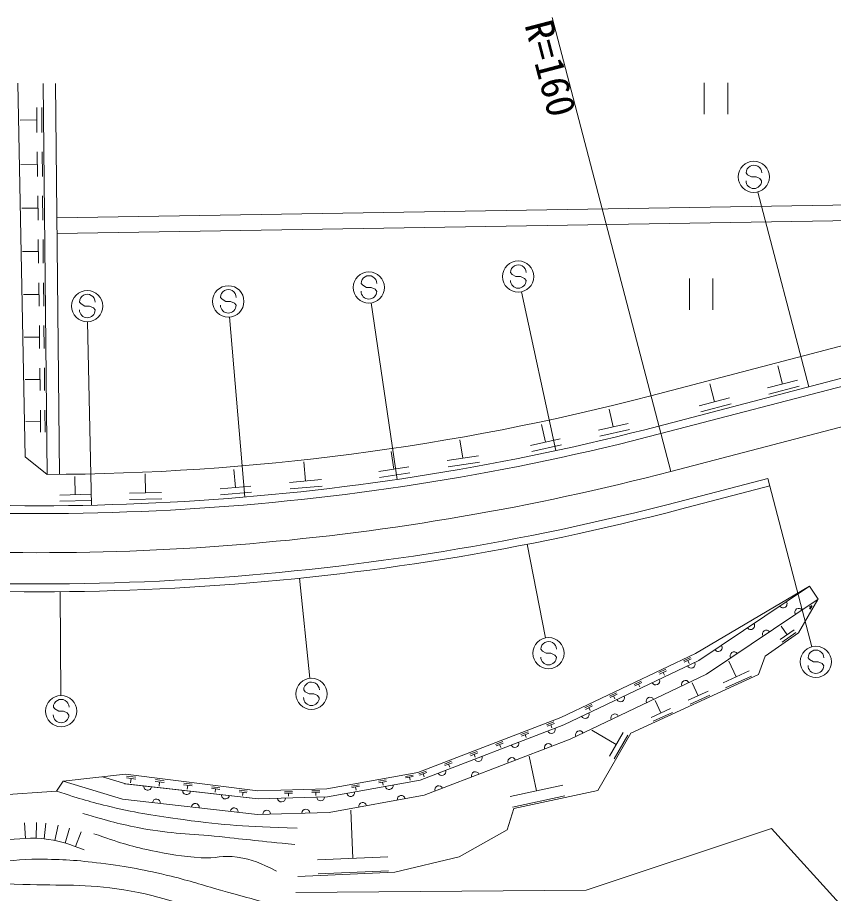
# Model space of a CAD drawing. Units: millimetres on the paper. Extents: x 40 to 680, y 20 to 380.
# Drawn here: x 280.9 to 333, y 268.1 to 324.2 of the extents above; entities that cross this region are included whole.
import ezdxf
from ezdxf.enums import TextEntityAlignment as Align

# ---------------------------------------------------------------- set-up
doc = ezdxf.new("R2010")
doc.units = ezdxf.units.MM
doc.layers.add('M-BGD', color=7, linetype='Continuous', lineweight=18)
doc.styles.add('ＭＳ ゴシック', font='')
doc.styles.get('ＭＳ ゴシック').set_extended_font_data('MS Gothic')

msp = doc.modelspace()

# ---------------------------------------------------------------- linework, layer by layer
at = {"layer": 'M-BGD'}
for p, q in [((322.635, 295.136), (315.052, 324.162)), ((280.881, 319.963), (281.351, 296.063)), ((282.495, 319.941), (282.756, 294.941)), ((283.295, 319.949), (283.556, 294.946)), ((324.783, 319.99), (324.783, 317.99)), ((326.283, 319.99), (326.283, 317.99)), ((282.091, 318.41), (282.108, 316.812)), ((282.411, 318.414), (282.428, 316.815)), ((282.099, 317.611), (281.028, 317.6)), ((282.126, 315.569), (282.142, 313.996)), ((282.441, 315.572), (282.457, 314)), ((282.134, 314.783), (281.083, 314.772)), ((327.553, 314.111), (327.453, 314.229)), ((327.798, 313.971), (327.553, 314.111)), ((328.098, 313.969), (327.798, 313.971)), ((328.343, 313.857), (328.098, 313.969)), ((328.449, 313.721), (328.343, 313.857)), ((282.161, 312.754), (282.177, 311.207)), ((282.47, 312.757), (282.486, 311.21)), ((360.901, 312.608), (283.379, 311.361)), ((331.456, 300.541), (328.201, 313.003)), ((282.169, 311.98), (281.138, 311.969)), ((360.503, 311.602), (283.395, 310.361)), ((282.195, 309.964), (282.211, 308.443)), ((282.499, 309.967), (282.515, 308.446)), ((282.203, 309.203), (281.193, 309.193)), ((312.487, 307.736), (312.388, 307.854)), ((312.732, 307.596), (312.487, 307.736)), ((313.033, 307.594), (312.732, 307.596)), ((313.278, 307.482), (313.033, 307.594)), ((282.229, 307.2), (282.245, 305.704)), ((282.528, 307.203), (282.544, 305.707)), ((302.937, 307.04), (302.837, 307.158)), ((303.182, 306.9), (302.937, 307.04)), ((313.384, 307.346), (313.278, 307.482)), ((323.834, 307.463), (323.834, 305.463)), ((325.334, 307.463), (325.334, 305.463)), ((282.237, 306.452), (281.247, 306.442)), ((303.482, 306.898), (303.182, 306.9)), ((303.727, 306.786), (303.482, 306.898)), ((303.833, 306.65), (303.727, 306.786)), ((315.282, 296.467), (313.093, 306.618)), ((284.929, 305.85), (284.829, 305.968)), ((285.174, 305.711), (284.929, 305.85)), ((293.948, 306.15), (293.848, 306.268)), ((294.193, 306.011), (293.948, 306.15)), ((294.493, 306.009), (294.193, 306.011)), ((294.739, 305.897), (294.493, 306.009)), ((294.844, 305.76), (294.739, 305.897)), ((305.146, 294.627), (303.478, 305.91)), ((285.475, 305.708), (285.174, 305.711)), ((285.72, 305.596), (285.475, 305.708)), ((285.826, 305.46), (285.72, 305.596)), ((295.399, 293.497), (294.427, 305.013)), ((282.263, 304.461), (282.278, 302.99)), ((282.557, 304.464), (282.572, 302.993)), ((285.601, 292.977), (285.346, 304.71)), ((321.371, 299.973), (339.42, 304.689)), ((282.27, 303.726), (281.3, 303.716)), ((321.877, 298.038), (339.926, 302.754)), ((322.003, 297.555), (340.052, 302.27)), ((282.296, 301.747), (282.311, 300.302)), ((282.585, 301.75), (282.6, 300.305)), ((329.782, 300.724), (329.479, 301.885)), ((282.303, 301.024), (281.354, 301.014)), ((330.75, 300.977), (328.815, 300.471)), ((325.428, 299.586), (325.125, 300.747)), ((330.851, 300.589), (328.916, 300.084)), ((322.635, 295.136), (340.684, 299.851)), ((326.396, 299.839), (324.461, 299.334)), ((326.497, 299.452), (324.562, 298.947)), ((282.329, 299.058), (282.344, 297.637)), ((282.613, 299.061), (282.628, 297.64)), ((318.963, 297.987), (318.708, 299.12)), ((282.336, 298.348), (281.406, 298.338)), ((314.619, 297.01), (314.363, 298.145)), ((319.915, 298.202), (318.011, 297.773)), ((320, 297.821), (318.097, 297.392)), ((309.341, 295.977), (309.159, 297.163)), ((315.572, 297.224), (313.666, 296.795)), ((304.926, 295.284), (304.752, 296.416)), ((315.657, 296.843), (313.752, 296.414)), ((282.756, 294.941), (281.351, 296.063)), ((310.34, 296.13), (308.343, 295.824)), ((294.803, 294.112), (294.701, 295.269)), ((299.285, 294.523), (299.177, 295.751)), ((305.89, 295.432), (303.963, 295.136)), ((310.401, 295.731), (308.404, 295.424)), ((284.559, 293.649), (284.534, 294.811)), ((289.054, 293.763), (289.028, 294.989)), ((305.949, 295.047), (304.022, 294.751)), ((323.141, 293.201), (328.85, 294.692)), ((328.85, 294.692), (331.662, 283.928)), ((295.787, 294.199), (293.818, 294.026)), ((300.314, 294.614), (298.255, 294.433)), ((300.35, 294.202), (298.291, 294.021)), ((323.267, 292.717), (328.976, 294.208)), ((285.546, 293.671), (283.572, 293.628)), ((290.082, 293.786), (288.027, 293.741)), ((295.821, 293.805), (293.853, 293.632)), ((285.555, 293.276), (283.58, 293.233)), ((290.091, 293.374), (288.036, 293.33)), ((313.457, 290.476), (314.63, 284.49)), ((298.896, 288.301), (299.557, 281.905)), ((283.587, 287.446), (283.644, 280.806)), ((324.215, 283.49), (331.513, 287.801)), ((324.43, 283.038), (331.513, 287.801)), ((331.513, 287.801), (324.43, 283.038)), ((331.513, 287.801), (332.071, 286.971)), ((332.071, 286.971), (324.927, 282.167)), ((332.039, 286.95), (330.809, 284.822)), ((331.643, 286.568), (331.514, 286.344)), ((331.578, 286.456), (331.518, 286.491)), ((331.688, 286.542), (331.558, 286.318)), ((330.076, 284.696), (329.689, 285.249)), ((330.809, 284.822), (328.671, 283.327)), ((330.519, 285.006), (329.633, 284.386)), ((330.643, 284.829), (329.757, 284.209)), ((314.428, 283.649), (314.328, 283.767)), ((314.673, 283.51), (314.428, 283.649)), ((314.973, 283.507), (314.673, 283.51)), ((315.218, 283.396), (314.973, 283.507)), ((324.215, 283.49), (315.613, 279.399)), ((315.613, 279.399), (324.215, 283.49)), ((315.324, 283.259), (315.218, 283.396)), ((315.81, 278.939), (324.43, 283.038)), ((315.81, 278.939), (324.43, 283.038)), ((324.43, 283.038), (315.81, 278.939)), ((323.908, 283.233), (323.456, 283.018)), ((323.951, 283.143), (323.499, 282.928)), ((323.725, 283.035), (323.811, 282.855)), ((326.823, 282), (326.36, 283.012)), ((328.671, 283.327), (328.248, 282.14)), ((331.519, 283.101), (331.42, 283.219)), ((331.764, 282.962), (331.519, 283.101)), ((332.065, 282.96), (331.764, 282.962)), ((332.31, 282.848), (332.065, 282.96)), ((322.328, 282.481), (321.876, 282.267)), ((322.37, 282.391), (321.919, 282.176)), ((327.654, 282.381), (325.992, 281.619)), ((332.416, 282.712), (332.31, 282.848)), ((324.927, 282.167), (316.205, 278.019)), ((328.248, 282.14), (320.089, 278.405)), ((322.145, 282.284), (322.231, 282.103)), ((327.807, 282.048), (326.144, 281.287)), ((320.747, 281.73), (320.296, 281.515)), ((320.79, 281.639), (320.339, 281.425)), ((320.564, 281.532), (320.65, 281.351)), ((324.39, 280.792), (324.01, 281.621)), ((299.264, 281.051), (299.165, 281.169)), ((299.509, 280.911), (299.264, 281.051)), ((299.81, 280.909), (299.509, 280.911)), ((300.055, 280.797), (299.81, 280.909)), ((300.161, 280.661), (300.055, 280.797)), ((319.167, 280.978), (318.715, 280.763)), ((319.21, 280.888), (318.758, 280.673)), ((318.984, 280.781), (319.07, 280.6)), ((325.027, 281.084), (323.753, 280.5)), ((325.144, 280.829), (323.869, 280.245)), ((317.586, 280.227), (317.135, 280.012)), ((317.629, 280.136), (317.178, 279.922)), ((322.009, 279.694), (321.642, 280.494)), ((283.258, 279.947), (283.158, 280.065)), ((283.503, 279.807), (283.258, 279.947)), ((283.803, 279.805), (283.503, 279.807)), ((284.049, 279.693), (283.803, 279.805)), ((284.154, 279.557), (284.049, 279.693)), ((317.404, 280.029), (317.489, 279.848)), ((322.628, 279.977), (321.389, 279.41)), ((322.742, 279.729), (321.502, 279.162)), ((315.613, 279.399), (306.468, 275.88)), ((306.468, 275.88), (315.613, 279.399)), ((315.159, 279.117), (314.693, 278.938)), ((315.195, 279.024), (314.729, 278.844)), ((306.604, 275.396), (315.81, 278.939)), ((306.604, 275.396), (315.81, 278.939)), ((315.81, 278.939), (306.604, 275.396)), ((313.526, 278.489), (313.059, 278.309)), ((314.962, 278.934), (315.034, 278.747)), ((319.15, 277.682), (317.587, 278.586)), ((320.089, 278.405), (317.969, 274.74)), ((319.589, 278.44), (318.711, 276.923)), ((316.205, 278.019), (306.874, 274.429)), ((311.893, 277.86), (311.426, 277.681)), ((313.562, 278.395), (313.095, 278.216)), ((313.329, 278.305), (313.401, 278.119)), ((319.893, 278.265), (319.015, 276.747)), ((311.929, 277.767), (311.462, 277.587)), ((311.695, 277.677), (311.767, 277.49)), ((310.26, 277.232), (309.793, 277.052)), ((310.296, 277.138), (309.829, 276.959)), ((310.062, 277.048), (310.134, 276.862)), ((314.05, 274.706), (313.576, 276.925)), ((308.626, 276.603), (308.16, 276.423)), ((308.662, 276.51), (308.196, 276.33)), ((308.429, 276.42), (308.501, 276.233)), ((287.765, 275.768), (283.794, 275.33)), ((287.79, 275.155), (286.309, 275.607)), ((296.236, 274.708), (287.765, 275.768)), ((296.236, 274.708), (287.765, 275.768)), ((288.436, 275.583), (287.843, 275.657)), ((306.468, 275.88), (300.644, 274.828)), ((300.644, 274.828), (306.468, 275.88)), ((306.157, 275.722), (305.665, 275.633)), ((306.175, 275.623), (305.683, 275.535)), ((306.993, 275.975), (306.527, 275.795)), ((307.029, 275.881), (306.562, 275.702)), ((306.796, 275.791), (306.868, 275.605)), ((283.794, 275.33), (283.348, 274.69)), ((287.586, 274.171), (283.794, 275.33)), ((287.697, 275.165), (296.249, 274.208)), ((296.249, 274.208), (287.697, 275.165)), ((287.79, 275.155), (296.249, 274.208)), ((288.421, 275.464), (287.828, 275.539)), ((288.124, 275.501), (288.089, 275.222)), ((290.235, 275.242), (289.665, 275.313)), ((290.249, 275.356), (289.68, 275.427)), ((289.95, 275.278), (289.917, 275.017)), ((292.025, 275.023), (291.479, 275.091)), ((292.039, 275.132), (291.493, 275.2)), ((291.752, 275.057), (291.722, 274.815)), ((300.696, 274.329), (306.604, 275.396)), ((300.696, 274.329), (306.604, 275.396)), ((306.604, 275.396), (300.696, 274.329)), ((302.713, 275.1), (302.221, 275.011)), ((304.435, 275.411), (303.943, 275.322)), ((304.453, 275.312), (303.961, 275.224)), ((304.207, 275.268), (304.242, 275.071)), ((305.929, 275.579), (305.965, 275.382)), ((315.728, 275.065), (312.372, 274.347)), ((283.348, 274.69), (273.531, 274)), ((293.792, 274.806), (293.269, 274.872)), ((293.805, 274.911), (293.282, 274.976)), ((293.531, 274.839), (293.503, 274.616)), ((295.537, 274.593), (295.036, 274.655)), ((295.549, 274.693), (295.049, 274.755)), ((295.287, 274.624), (295.261, 274.419)), ((300.644, 274.828), (296.236, 274.708)), ((296.236, 274.708), (300.644, 274.828)), ((298.443, 274.668), (297.943, 274.654)), ((298.445, 274.568), (297.946, 274.554)), ((298.196, 274.561), (298.201, 274.361)), ((300.192, 274.715), (299.692, 274.702)), ((300.195, 274.615), (299.695, 274.602)), ((299.945, 274.609), (299.95, 274.409)), ((302.731, 275.001), (302.239, 274.913)), ((302.485, 274.957), (302.52, 274.76)), ((317.969, 274.74), (312.593, 273.59)), ((296.207, 273.206), (287.586, 274.171)), ((296.249, 274.208), (300.696, 274.329)), ((296.249, 274.208), (300.696, 274.329)), ((300.696, 274.329), (296.249, 274.208)), ((306.874, 274.429), (300.799, 273.331)), ((315.872, 274.394), (312.516, 273.676)), ((302.302, 270.39), (302.172, 273.479)), ((312.593, 273.59), (312.17, 272.206)), ((300.799, 273.331), (296.207, 273.206)), ((281.366, 271.665), (281.305, 272.663)), ((282.057, 271.68), (282.088, 272.68)), ((282.561, 271.643), (282.681, 272.636)), ((283.26, 271.527), (283.454, 272.508)), ((283.916, 271.369), (284.196, 272.329)), ((329.07, 272.309), (317.224, 268.35)), ((333.836, 267.055), (329.07, 272.309)), ((284.58, 271.144), (284.93, 272.08)), ((312.17, 272.206), (309.107, 270.499)), ((304.551, 270.485), (300.054, 270.295)), ((309.107, 270.499), (304.983, 269.502)), ((304.983, 269.502), (298.795, 269.241)), ((304.589, 269.585), (300.092, 269.396)), ((317.224, 268.35), (298.652, 268.217))]:
    msp.add_line(p, q, dxfattribs=at)
for centre in [(327.948, 313.97), (312.883, 307.595), (303.332, 306.899), (294.343, 306.01), (285.324, 305.709), (314.823, 283.509), (331.915, 282.961), (299.659, 280.91), (283.653, 279.806)]:
    msp.add_circle(centre, 1, dxfattribs=at)
for centre, radius, start, end in [((327.953, 314.225), 0.5, 359.5549, 179.5549), ((327.949, 313.725), 0.5, 179.5549, 359.5549), ((312.888, 307.85), 0.5, 359.5549, 179.5549), ((303.337, 307.154), 0.5, 359.5549, 179.5549), ((312.884, 307.35), 0.5, 179.5549, 359.5549), ((285.329, 305.964), 0.5, 359.5549, 179.5549), ((294.348, 306.264), 0.5, 359.5549, 179.5549), ((303.333, 306.654), 0.5, 179.5549, 359.5549), ((285.326, 305.464), 0.5, 179.5549, 359.5549), ((294.344, 305.764), 0.5, 179.5549, 359.5549), ((282.193, 449.94), 155, 270.2083, 284.64115), ((282.193, 449.94), 157, 262.87865, 284.64115), ((282.193, 449.94), 157.5, 262.87865, 284.64115), ((282.193, 449.94), 160, 265.05241, 284.64115), ((282.193, 449.94), 162, 262.87865, 284.64115), ((282.193, 449.94), 162.5, 262.87865, 284.64115), ((329.824, 286.666), 0.25, 213.9201, 33.9201), ((330.826, 286.134), 0.25, 33.9201, 213.9201), ((327.749, 285.271), 0.25, 213.9201, 33.9201), ((328.751, 284.739), 0.25, 33.9201, 213.9201), ((314.828, 283.763), 0.5, 359.5549, 179.5549), ((325.675, 283.875), 0.25, 213.9201, 33.9201), ((326.677, 283.344), 0.25, 33.9201, 213.9201), ((331.92, 283.215), 0.5, 359.5549, 179.5549), ((314.824, 283.263), 0.5, 179.5549, 359.5549), ((323.938, 282.804), 0.25, 205.4343, 25.4343), ((331.916, 282.715), 0.5, 179.5549, 359.5549), ((321.68, 281.73), 0.25, 205.4343, 25.4343), ((323.572, 281.523), 0.25, 25.4343, 205.4343), ((299.665, 281.165), 0.5, 359.5549, 179.5549), ((299.661, 280.665), 0.5, 179.5549, 359.5549), ((319.422, 280.657), 0.25, 205.4343, 25.4343), ((321.314, 280.449), 0.25, 25.4343, 205.4343), ((283.658, 280.061), 0.5, 359.5549, 179.5549), ((283.654, 279.561), 0.5, 179.5549, 359.5549), ((317.165, 279.583), 0.25, 205.4343, 25.4343), ((319.057, 279.376), 0.25, 25.4343, 205.4343), ((315.003, 278.628), 0.25, 201.048, 21.048), ((316.799, 278.302), 0.25, 25.4343, 205.4343), ((312.67, 277.731), 0.25, 201.048, 21.048), ((314.805, 277.481), 0.25, 21.048, 201.048), ((310.337, 276.833), 0.25, 201.048, 21.048), ((312.472, 276.583), 0.25, 21.048, 201.048), ((308.003, 275.935), 0.25, 201.048, 21.048), ((310.139, 275.685), 0.25, 21.048, 201.048), ((304.632, 275.04), 0.25, 190.238, 10.238), ((289.188, 274.998), 0.25, 173.6127, 353.6127), ((291.673, 274.72), 0.25, 173.6127, 353.6127), ((302.172, 274.596), 0.25, 190.238, 10.238), ((307.805, 274.787), 0.25, 21.048, 201.048), ((289.747, 273.929), 0.25, 353.6127, 173.6127), ((294.157, 274.442), 0.25, 173.6127, 353.6127), ((297.749, 274.249), 0.25, 181.5632, 1.5632), ((300.248, 274.317), 0.25, 181.5632, 1.5632), ((302.938, 273.718), 0.25, 10.238, 190.238), ((305.398, 274.162), 0.25, 10.238, 190.238), ((292.232, 273.651), 0.25, 353.6127, 173.6127), ((294.716, 273.373), 0.25, 353.6127, 173.6127), ((296.801, 273.222), 0.25, 1.5632, 181.5632), ((299.3, 273.291), 0.25, 1.5632, 181.5632)]:
    msp.add_arc(centre, radius, start, end, dxfattribs=at)
for points, knots in [([(283.348, 274.69), (284.983, 274.161), (285.465, 274.02), (286.847, 273.685), (288.622, 273.255), (289.643, 273.129), (291.45, 272.872), (294.277, 272.469), (295.286, 272.47), (298.738, 272.317)], [0, 0, 0, 0, 1, 1, 1, 2, 2, 2, 3, 3, 3, 3]), ([(298.591, 271.268), (296.248, 271.518), (295.662, 271.58), (293.784, 271.781), (291.852, 271.988), (290.746, 271.947), (288.837, 272.312), (287.336, 272.599), (286.794, 272.739), (285.042, 273.259)], [0, 0, 0, 0, 1, 1, 1, 2, 2, 2, 3, 3, 3, 3]), ([(285.131, 270.93), (284.137, 271.324), (283.758, 271.45), (282.836, 271.603), (281.691, 271.794), (281.025, 271.582), (279.863, 271.584), (278.535, 271.586), (277.79, 271.582), (276.463, 271.627), (274.827, 271.681), (273.914, 271.771), (272.279, 271.841), (271.231, 271.886), (270.645, 271.944), (269.597, 271.933), (268.663, 271.924), (268.142, 271.861), (267.21, 271.795), (265.432, 271.668), (264.43, 271.632), (262.663, 271.392), (261.428, 271.225), (260.746, 271.066), (259.533, 270.782), (258.529, 270.546), (257.988, 270.331), (256.985, 270.089), (255.714, 269.783), (255.002, 269.607), (253.714, 269.385), (252.533, 269.181), (251.867, 269.081), (250.674, 268.976), (249.58, 268.879), (248.957, 268.976), (247.865, 268.862), (246.745, 268.745), (246.344, 268.657), (245.023, 268.374)], [0, 0, 0, 0, 1, 1, 1, 2, 2, 2, 3, 3, 3, 4, 4, 4, 5, 5, 5, 6, 6, 6, 7, 7, 7, 8, 8, 8, 9, 9, 9, 10, 10, 10, 11, 11, 11, 12, 12, 12, 13, 13, 13, 13]), ([(285.75, 271.97), (287.423, 271.394), (287.938, 271.203), (289.387, 270.901), (290.631, 270.641), (291.339, 270.514), (292.607, 270.434), (293.504, 270.377), (294.017, 270.599), (294.906, 270.474), (295.939, 270.329), (296.369, 270.093), (297.422, 269.578)], [0, 0, 0, 0, 1, 1, 1, 2, 2, 2, 3, 3, 3, 4, 4, 4, 4]), ([(262.119, 271.314), (263.684, 271.262), (264.099, 271.241), (265.367, 271.167), (267.357, 271.052), (268.467, 270.914), (270.454, 270.744), (272.229, 270.591), (273.22, 270.455), (274.998, 270.342), (276.581, 270.242), (277.469, 270.159), (279.055, 270.165), (280.293, 270.17), (280.982, 270.347), (282.219, 270.339), (283.777, 270.328), (284.653, 270.276), (286.198, 270.081), (287.968, 269.857), (288.955, 269.671), (290.688, 269.248), (291.931, 268.945), (292.609, 268.703), (293.841, 268.359), (296.331, 267.663), (297.122, 267.458), (300.229, 266.625)], [0, 0, 0, 0, 1, 1, 1, 2, 2, 2, 3, 3, 3, 4, 4, 4, 5, 5, 5, 6, 6, 6, 7, 7, 7, 8, 8, 8, 9, 9, 9, 9]), ([(302.224, 264.78), (298.387, 265.617), (297.371, 265.831), (294.285, 266.608), (291.687, 267.262), (290.306, 267.961), (287.661, 268.383), (285.17, 268.781), (283.733, 268.634), (281.212, 268.729), (278.159, 268.844), (276.443, 268.735), (273.39, 268.872), (271.016, 268.978), (269.694, 269.176), (267.32, 269.299), (265.254, 269.406), (264.094, 269.529), (262.026, 269.467), (258.946, 269.376), (257.233, 269.016), (254.2, 268.477), (252.702, 268.211), (251.835, 268.087), (250.423, 267.521), (248.69, 266.826), (247.807, 266.038), (246.679, 264.551), (246.17, 263.879), (245.948, 263.582), (245.527, 262.727)], [0, 0, 0, 0, 1, 1, 1, 2, 2, 2, 3, 3, 3, 4, 4, 4, 5, 5, 5, 6, 6, 6, 7, 7, 7, 8, 8, 8, 9, 9, 9, 10, 10, 10, 10])]:
    msp.add_open_spline(points, degree=3, knots=knots, dxfattribs=at)

# ---------------------------------------------------------------- texts
at = {"layer": 'M-BGD', "style": 'ＭＳ ゴシック'}
msp.add_text('R=160', height=1.833, rotation=284.641, dxfattribs=at).set_placement((315.052, 324.162), align=Align.TOP_LEFT)

doc.saveas('drawing.dxf')
